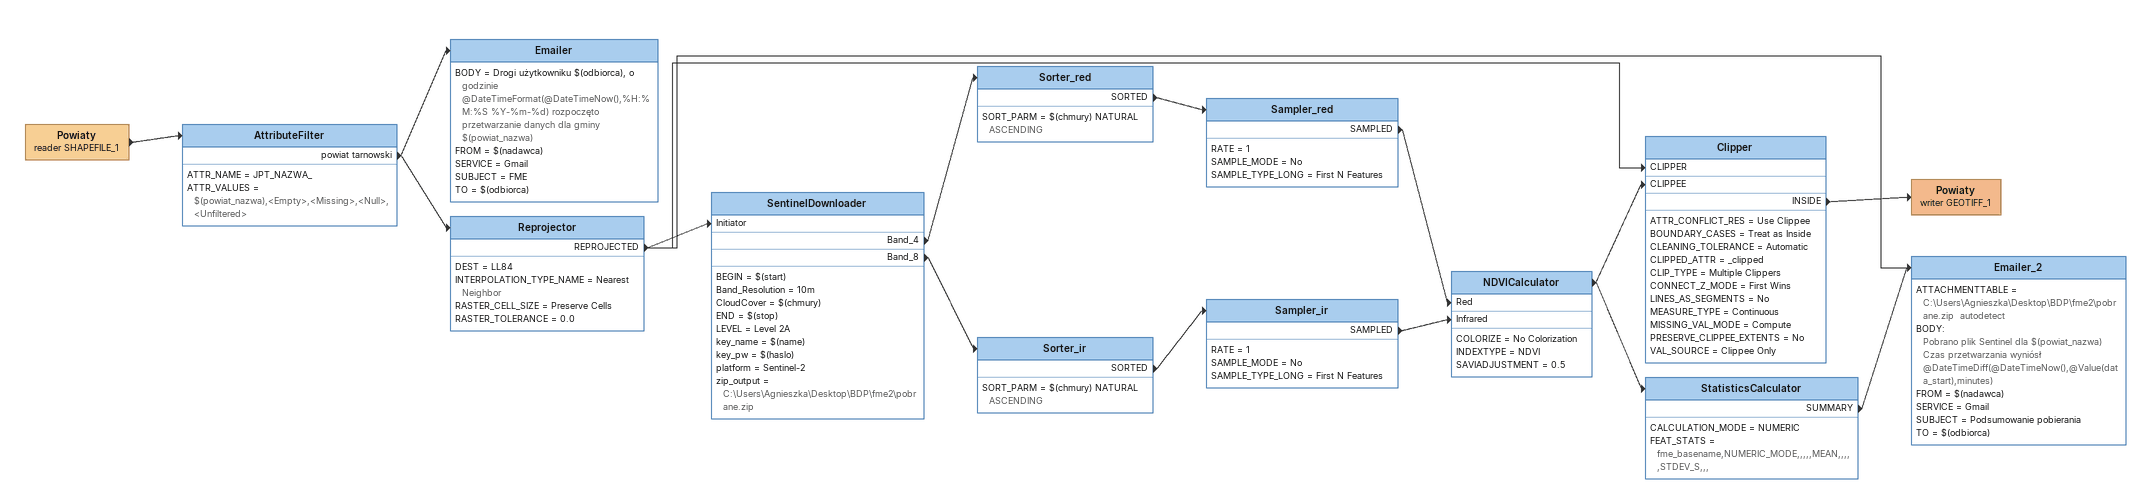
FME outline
Powiaty (reader SHAPEFILE_1)
    -> AttributeFilter
AttributeFilter
    ATTR_NAME = JPT_NAZWA_
    ATTR_VALUES = $(powiat_nazwa),<Empty>,<Missing>,<Null>,<Unfiltered>
    powiat tarnowski -> Emailer
    powiat tarnowski -> Reprojector
Emailer
    BODY = Drogi użytkowniku $(odbiorca), o godzinie @DateTimeFormat(@DateTimeNow(),%H:%M:%S %Y-%m-%d) rozpoczęto przetwarzanie danych dla gminy $(powiat_nazwa)
    FROM = $(nadawca)
    SERVICE = Gmail
    SUBJECT = FME
    TO = $(odbiorca)
Reprojector
    DEST = LL84
    INTERPOLATION_TYPE_NAME = Nearest Neighbor
    RASTER_CELL_SIZE = Preserve Cells
    RASTER_TOLERANCE = 0.0
    REPROJECTED -> Clipper [CLIPPER]
    REPROJECTED -> SentinelDownloader [Initiator]
    REPROJECTED -> Emailer_2
SentinelDownloader
    BEGIN = $(start)
    Band_Resolution = 10m
    CloudCover = $(chmury)
    END = $(stop)
    LEVEL = Level 2A
    key_name = $(name)
    key_pw = $(haslo)
    platform = Sentinel-2
    zip_output = C:\Users\Agnieszka\Desktop\BDP\fme2\pobrane.zip
    Band_4 -> Sorter_red
    Band_8 -> Sorter_ir
Sorter_red
    SORT_PARM = $(chmury) NATURAL ASCENDING
    SORTED -> Sampler_red
Sampler_red
    RATE = 1
    SAMPLE_MODE = No
    SAMPLE_TYPE_LONG = First N Features
    SAMPLED -> NDVICalculator [Red]
Sorter_ir
    SORT_PARM = $(chmury) NATURAL ASCENDING
    SORTED -> Sampler_ir
Sampler_ir
    RATE = 1
    SAMPLE_MODE = No
    SAMPLE_TYPE_LONG = First N Features
    SAMPLED -> NDVICalculator [Infrared]
NDVICalculator
    COLORIZE = No Colorization
    INDEXTYPE = NDVI
    SAVIADJUSTMENT = 0.5
    -> Clipper [CLIPPEE]
    -> StatisticsCalculator
Clipper
    ATTR_CONFLICT_RES = Use Clippee
    BOUNDARY_CASES = Treat as Inside
    CLEANING_TOLERANCE = Automatic
    CLIPPED_ATTR = _clipped
    CLIP_TYPE = Multiple Clippers
    CONNECT_Z_MODE = First Wins
    LINES_AS_SEGMENTS = No
    MEASURE_TYPE = Continuous
    MISSING_VAL_MODE = Compute
    PRESERVE_CLIPPEE_EXTENTS = No
    VAL_SOURCE = Clippee Only
    INSIDE -> Powiaty (writer GEOTIFF_1)
Powiaty (writer GEOTIFF_1)
StatisticsCalculator
    CALCULATION_MODE = NUMERIC
    FEAT_STATS = fme_basename,NUMERIC_MODE,,,,,MEAN,,,,,STDEV_S,,,
    SUMMARY -> Emailer_2
Emailer_2
    ATTACHMENTTABLE = C:\Users\Agnieszka\Desktop\BDP\fme2\pobrane.zip  autodetect
    BODY:
      Pobrano plik Sentinel dla $(powiat_nazwa)
      Czas przetwarzania wyniósł @DateTimeDiff(@DateTimeNow(),@Value(data_start),minutes)
    FROM = $(nadawca)
    SERVICE = Gmail
    SUBJECT = Podsumowanie pobierania
    TO = $(odbiorca)
